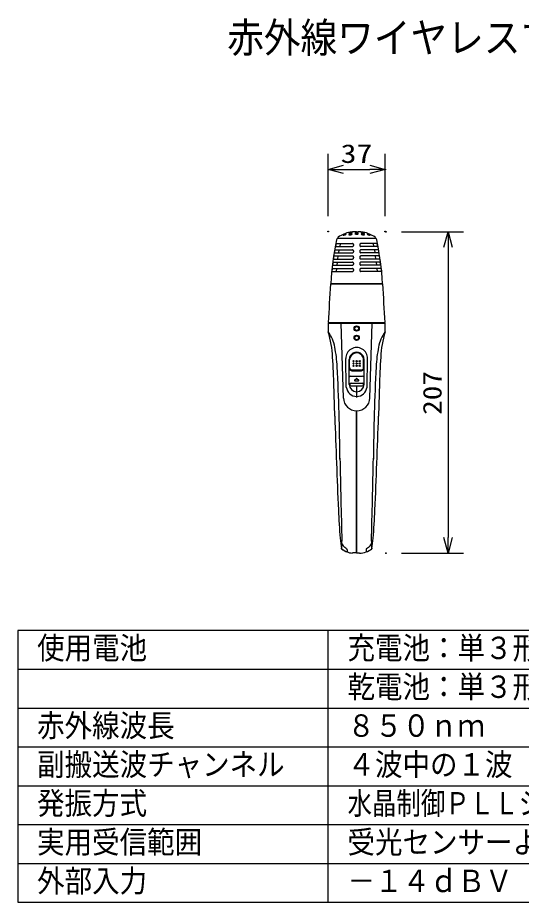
# Model space of a CAD drawing. Units: millimetres, scale not verified. Extents: x -63 to 63, y -57 to 57.
# Drawn here: x -62.5 to 2.4, y -56.5 to 57.4 of the extents above; entities that cross this region are included whole.
import ezdxf
from ezdxf.enums import TextEntityAlignment as Align

# ---------------------------------------------------------------- set-up
doc = ezdxf.new("R2010")
doc.units = ezdxf.units.MM
doc.header["$LTSCALE"] = 0.190236
doc.header["$PDMODE"] = 32
doc.header["$PDSIZE"] = 0.0951
for name, color, linetype in [('0-0_MOJI1', 2, 'Continuous'), ('0-2_WAKU', 1, 'Continuous'), ('0-3_GAIKEI', 1, 'Continuous'), ('0-4_SUNPO', 3, 'Continuous'), ('0-5_Defpoints', 7, 'Continuous')]:
    doc.layers.add(name, color=color, linetype=linetype)
doc.styles.add('ＭＳ ゴシック', font='')
doc.styles.get('ＭＳ ゴシック').set_extended_font_data('MS Gothic')

# ---------------------------------------------------------------- blocks, each defined once
blk = doc.blocks.new('_OPEN30')
at = {"layer": '0-5_Defpoints'}
blk.add_line((0, 0), (-1, 0), dxfattribs=at)
blk.add_lwpolyline([(-1, 0.26795), (0, 0), (-1, -0.26795)], dxfattribs=at)

msp = doc.modelspace()

# ---------------------------------------------------------------- linework, layer by layer
at = {"layer": '0-2_WAKU', "color": 4}
for p, q in [((62.5001, -21.5), (-62.5001, -21.5)), ((-62.5001, -21.5), (-62.5001, -56.5001)), ((-22.5, -56.5001), (-22.5, -21.5)), ((-62.5001, -56.5001), (62.5001, -56.5001))]:
    msp.add_line(p, q, dxfattribs=at)
at = {"layer": '0-2_WAKU'}
for p, q in [((-62.5001, -26.5), (62.5001, -26.5)), ((-62.5001, -31.5001), (62.5001, -31.5001)), ((-62.5001, -36.5001), (62.5001, -36.5001)), ((-62.5001, -41.5001), (62.5001, -41.5001)), ((-62.5001, -46.5001), (62.5001, -46.5001)), ((-62.5001, -51.5001), (62.5001, -51.5001))]:
    msp.add_line(p, q, dxfattribs=at)
at = {"layer": '0-3_GAIKEI'}
for p, q in [((-18.8194, 29.8427), (-19.0202, 29.8427)), ((-18.8194, 29.8427), (-18.6186, 29.8427)), ((-21.2952, 29.0264), (-16.3436, 29.0264)), ((-21.622, 27.5264), (-19.3569, 27.5263)), ((-21.5497, 27.9264), (-19.3568, 27.9263)), ((-21.4731, 28.3264), (-19.3568, 28.3263)), ((-21.1004, 27.5264), (-21.1437, 27.127)), ((-20.9599, 28.3264), (-21.0032, 27.927)), ((-19.2192, 28.1901), (-19.2193, 28.0672)), ((-19.2193, 27.3901), (-19.2193, 27.2672)), ((-18.4195, 28.1901), (-18.4195, 28.0672)), ((-18.4195, 27.3901), (-18.4195, 27.2672)), ((-16.1657, 28.3264), (-18.282, 28.3263)), ((-16.0891, 27.9264), (-18.282, 27.9263)), ((-16.0168, 27.5264), (-18.2819, 27.5263)), ((-16.6789, 28.3264), (-16.6356, 27.927)), ((-16.5384, 27.5264), (-16.4951, 27.127)), ((-21.8139, 26.3264), (-19.3569, 26.3263)), ((-21.7541, 26.7264), (-19.3569, 26.7263)), ((-21.6901, 27.1264), (-19.3569, 27.1263)), ((-21.2242, 26.7264), (-21.2674, 26.327)), ((-19.2193, 26.5901), (-19.2193, 26.4672)), ((-18.4195, 26.5901), (-18.4195, 26.4672)), ((-15.9487, 27.1264), (-18.2819, 27.1263)), ((-15.8847, 26.7264), (-18.2819, 26.7263)), ((-15.8249, 26.3264), (-18.2819, 26.3263)), ((-16.4146, 26.7264), (-16.3714, 26.327)), ((-21.9694, 25.1264), (-22.0121, 24.7264)), ((-21.9694, 25.1264), (-19.357, 25.1263)), ((-21.9211, 25.5264), (-19.357, 25.5263)), ((-21.8696, 25.9264), (-19.357, 25.9263)), ((-21.4222, 25.1264), (-21.4655, 24.727)), ((-21.3314, 25.9264), (-21.3747, 25.527)), ((-19.2194, 25.7901), (-19.2194, 25.6672)), ((-18.4194, 25.7901), (-18.4194, 25.6672)), ((-15.7692, 25.9264), (-18.2818, 25.9263)), ((-15.7177, 25.5264), (-18.2818, 25.5263)), ((-15.6694, 25.1264), (-18.2818, 25.1263)), ((-16.3074, 25.9264), (-16.2641, 25.527)), ((-16.2166, 25.1264), (-16.1733, 24.727)), ((-15.6694, 25.1264), (-15.6267, 24.7264)), ((-22.0121, 24.7264), (-19.357, 24.7263)), ((-19.2194, 24.9901), (-19.2194, 24.8672)), ((-18.4194, 24.9901), (-18.4194, 24.8672)), ((-15.6267, 24.7264), (-18.2818, 24.7263)), ((-22.1663, 23.1664), (-15.4725, 23.1664)), ((-22.1493, 23.1264), (-15.4895, 23.1264)), ((-22.4762, 18.0864), (-15.1627, 18.0864)), ((-22.454, 18.1464), (-15.1848, 18.1464)), ((-20.5186, 8.4334), (-20.8194, 18.0864)), ((-17.1202, 8.4334), (-16.8194, 18.0864)), ((-20.1526, 9.8488), (-20.2192, 13.5128)), ((-19.7729, 10.1864), (-19.773, 13.3864)), ((-19.7223, 12.3433), (-19.7222, 13.3592)), ((-17.9165, 12.3433), (-17.9167, 13.3305)), ((-17.8659, 10.1864), (-17.8658, 13.3864)), ((-17.4862, 9.8488), (-17.4196, 13.5128)), ((-19.4765, 12.084), (-18.1766, 12.0836)), ((-19.4494, 11.9564), (-18.1894, 11.9564)), ((-19.5494, 11.2364), (-18.0894, 11.2364)), ((-19.5391, 10.3474), (-18.0997, 10.3474)), ((-19.0855, 10.7367), (-18.8585, 10.9319)), ((-19.0594, 10.6664), (-18.5794, 10.6664)), ((-18.7803, 10.9319), (-18.5533, 10.7367)), ((-19.5713, 9.9846), (-18.0675, 9.9846)), ((-18.8194, 9.9864), (-18.8194, 8.4972)), ((-18.8593, -11.52), (-18.8593, 6.7869)), ((-18.7797, -11.521), (-18.7797, 6.7869)), ((-20.0294, -11.1027), (-20.0294, -11.3908)), ((-17.6094, -11.1027), (-17.6094, -11.3908))]:
    msp.add_line(p, q, dxfattribs=at)
at = {"layer": '0-3_GAIKEI', "color": 7}
for p, q in [((-19.3394, -11.5388), (-19.3394, -11.4936)), ((-18.8594, -11.52), (-19.273, -11.4897))]:
    msp.add_line(p, q, dxfattribs=at)
msp.add_lwpolyline([(-18.8594, -11.52), (-18.8194, -11.4815), (-18.7795, -11.5213), (-18.4594, -11.4992), (-18.4594, -11.5568)], dxfattribs=at)
at = {"layer": '0-3_GAIKEI'}
for centre, radius in [((-18.8194, 17.3864), 0.3356), ((-18.8194, 17.3864), 0.24), ((-18.8194, 16.1864), 0.3356), ((-18.8194, 16.1864), 0.24), ((-19.2194, 13.1864), 0.08), ((-19.2194, 12.8864), 0.08), ((-19.2194, 12.5864), 0.08), ((-18.8194, 13.1864), 0.08), ((-18.8194, 12.8864), 0.08), ((-18.8194, 12.5864), 0.08), ((-18.4194, 13.1864), 0.08), ((-18.4194, 12.8864), 0.08), ((-18.4194, 12.5864), 0.08)]:
    msp.add_circle(centre, radius, dxfattribs=at)
at = {"layer": '0-3_GAIKEI', "color": 7}
for centre, radius, start, end in [((-19.1167, 26.3189), 3.4962, 98.89869, 126.34098), ((-18.9058, 25.8416), 4.0027, 91.63735, 100.82457), ((-18.733, 25.8416), 4.0027, 79.17543, 88.36265), ((-18.5221, 26.3189), 3.4962, 53.65902, 81.10131), ((17.7097, 20.6209), 39.9572, 168.19766, 176.34745), ((-20.8175, 28.6642), 0.5995, 128.23771, 167.53823), ((-16.8213, 28.6642), 0.5995, 12.46177, 51.76229), ((-55.3485, 20.6209), 39.9572, 3.65255, 11.80234), ((-1135.7087, 88.7042), 1115.4887, 356.37346, 356.62973), ((1098.0699, 88.7042), 1115.4887, 183.37027, 183.62654), ((50.0251, 16.0328), 72.5304, 178.37753, 179.27623), ((-87.664, 16.0328), 72.5304, 0.72377, 1.62247), ((-34.8304, 13.0482), 12.9333, 2.84997, 17.55428), ((-2.8084, 13.0482), 12.9333, 162.44572, 177.15003), ((-262.441, 1.2065), 240.8517, 1.16095, 2.97131), ((224.8022, 1.2065), 240.8517, 177.02869, 178.83905), ((922.5091, 36.797), 944.6473, 181.86302, 182.59558), ((-960.148, 36.797), 944.6473, 357.40442, 358.13698), ((56.9003, -2.9593), 78.1278, 182.21744, 184.89641), ((-94.5391, -2.9593), 78.1278, 355.10359, 357.78256), ((3.6158, -6.9491), 24.7038, 186.2251, 189.36306), ((-41.2546, -6.9491), 24.7038, 350.63694, 353.7749), ((-19.1896, -9.1153), 2.4281, 229.73552, 266.46285), ((-18.2647, -9.4177), 2.0789, 288.37546, 311.77171), ((-19.3166, -11.5328), 0.0454, 82.46825, 120.12264), ((-19.3067, -11.7901), 0.3023, 83.59718, 90.7479), ((-18.8009, -7.5499), 4.0214, 274.8715, 287.23494)]:
    msp.add_arc(centre, radius, start, end, dxfattribs=at)
at = {"layer": '0-3_GAIKEI'}
for centre, radius, start, end in [((17.7097, 20.6209), 39.9332, 170.042, 170.62418), ((17.7097, 20.6209), 39.9332, 168.87445, 169.45878), ((-19.3559, 27.3897), 0.1366, 359.35635, 90.42388), ((-19.3558, 28.1897), 0.1366, 359.35635, 90.42388), ((-19.358, 28.065), 0.1387, 270.47632, 0.88833), ((-18.283, 28.1897), 0.1366, 89.57612, 180.64365), ((-18.2808, 28.065), 0.1387, 179.11167, 269.52368), ((-18.2829, 27.3897), 0.1366, 89.57612, 180.64365), ((-55.3484, 20.6209), 39.9332, 10.54122, 11.12555), ((-55.3484, 20.6209), 39.9332, 9.37582, 9.958), ((17.7097, 20.6209), 39.9332, 171.20538, 171.78568), ((-19.3559, 26.5897), 0.1366, 359.35635, 90.42388), ((-19.3581, 26.465), 0.1387, 270.47632, 0.88833), ((-19.358, 27.265), 0.1387, 270.47632, 0.88833), ((-18.2808, 27.265), 0.1387, 179.11167, 269.52368), ((-18.2829, 26.5897), 0.1366, 89.57612, 180.64365), ((-18.2807, 26.465), 0.1387, 179.11167, 269.52368), ((-55.3484, 20.6209), 39.9332, 8.21432, 8.79462), ((17.7097, 20.6209), 39.9332, 172.36513, 172.94379), ((-19.3559, 25.7897), 0.1366, 359.35635, 90.42388), ((-19.3581, 25.665), 0.1387, 270.47632, 0.88833), ((-19.3559, 24.9897), 0.1366, 359.35635, 90.42388), ((-18.2828, 25.7897), 0.1366, 89.57612, 180.64365), ((-18.2807, 25.665), 0.1387, 179.11167, 269.52368), ((-18.2828, 24.9897), 0.1366, 89.57612, 180.64365), ((-55.3484, 20.6209), 39.9332, 7.05621, 7.63487), ((-19.3581, 24.865), 0.1387, 270.47632, 0.88833), ((-18.2807, 24.865), 0.1387, 179.11167, 269.52368), ((-25.987, 14.2448), 4.4131, 9.76605, 37.78936), ((-11.6518, 14.2448), 4.4131, 142.21064, 170.23395), ((-41.5341, 11.1748), 20.2594, 3.65895, 10.86427), ((-18.8194, 13.5361), 1.4, 359.04572, 180.9544), ((3.8952, 11.1748), 20.2594, 169.13573, 176.34105), ((-18.8194, 13.3864), 0.9536, 359.99823, 180.00177), ((-18.8191, 13.3351), 0.9034, 357.42948, 178.47726), ((-326.1369, -2.3226), 305.18, 0.53858, 2.77473), ((-19.4495, 12.3363), 0.3799, 212.62894, 270.00796), ((-19.4623, 12.3436), 0.26, 180.0513, 266.87936), ((-18.1894, 12.3363), 0.3799, 269.99204, 327.37106), ((-18.1765, 12.3436), 0.26, 273.12064, 359.9487), ((288.4981, -2.3226), 305.18, 177.22527, 179.46142), ((-19.5494, 10.9564), 0.28, 90.00072, 141.78702), ((-19.5346, 10.1642), 0.1832, 91.40285, 258.47399), ((-19.0594, 10.7064), 0.04, 130.69245, 270), ((-18.8194, 10.8864), 0.06, 49.30755, 130.69245), ((-18.5794, 10.7064), 0.04, 270, 49.30755), ((-18.1042, 10.1642), 0.1832, 281.52601, 88.59715), ((-18.0894, 10.9564), 0.28, 38.21193, 90.00085), ((-18.8194, 9.9755), 1.3392, 185.42884, 354.58954), ((-18.8194, 10.1954), 0.9536, 180.53878, 359.46122), ((-18.8194, 8.4864), 1.7, 181.78499, 358.21501), ((961.9254, 18.8885), 983.0667, 181.06118, 181.68456), ((-999.5642, 18.8885), 983.0667, 358.31544, 358.93882), ((-27.0372, -10.1975), 6.3254, 353.0022, 2.28656), ((-10.6017, -10.1975), 6.3254, 177.71344, 186.9978), ((-19.3741, -9.4177), 2.0789, 228.22829, 251.62454), ((-19.4891, -9.7477), 1.3577, 205.26564, 230.76831), ((-22.8538, -14.1716), 4.2014, 49.20757, 53.38391), ((-20.2299, -11.161), 0.2088, 16.21327, 54.58304), ((-17.4089, -11.161), 0.2088, 125.41696, 163.78673), ((-14.785, -14.1716), 4.2014, 126.61609, 130.79243), ((-18.1497, -9.7477), 1.3577, 309.23169, 334.73436)]:
    msp.add_arc(centre, radius, start, end, dxfattribs=at)
for centre, major_axis, ratio in [((-20.4191, 29.5306), (-0.2032, -0.0795), 0.089358), ((-19.617, 29.6602), (-0.2012, -0.0378), 0.21263), ((-19.6189, 29.7518), (-0.2012, -0.0349), 0.092595), ((-18.8194, 29.5609), (0.2022, 0), 0.357169), ((-18.8194, 29.7297), (0.2005, 0), 0.209396), ((-18.8197, 29.8154), (0.1983, 0), 0.093186), ((-18.0218, 29.6602), (0.2012, -0.0378), 0.21263), ((-18.0199, 29.7518), (0.2012, -0.0349), 0.092595), ((-17.2197, 29.5306), (0.2032, -0.0795), 0.089358), ((-20.3807, 29.441), (0.1805, 0.0765), 0.219475), ((-19.6274, 29.4836), (-0.1937, -0.0491), 0.381831), ((-18.0114, 29.4836), (0.1937, -0.0491), 0.381831), ((-17.2581, 29.441), (-0.1805, 0.0765), 0.219475)]:
    msp.add_ellipse(centre, major_axis=major_axis, ratio=ratio, dxfattribs=at)
at = {"layer": '0-4_SUNPO'}
for p, q in [((-22.4989, 31.871), (-22.4989, 39.871)), ((-15.1394, 31.871), (-15.1394, 39.871)), ((-20.4989, 37.871), (-17.1394, 37.871)), ((-13.0477, 29.8427), (-5.0477, 29.8427)), ((-7.0477, 27.8427), (-7.0477, -9.5388)), ((-13.0477, -11.5388), (-5.0477, -11.5388))]:
    msp.add_line(p, q, dxfattribs=at)
at = {"layer": '0-5_Defpoints'}
for p in [(-15.1394, 37.871), (-22.4989, 29.871), (-15.1394, 29.871), (-15.0477, 29.8427), (-15.0477, -11.5388), (-7.0477, -11.5388)]:
    msp.add_point(p, dxfattribs=at)

# ---------------------------------------------------------------- block references
at = {"layer": '0-4_SUNPO', "xscale": 2, "yscale": 2}
for p, rotation in [((-22.4989, 37.871), 180), ((-7.0477, 29.8427), 90), ((-7.0477, -11.5388), 270)]:
    msp.add_blockref('_OPEN30', p, dxfattribs=dict(at, rotation=rotation))
msp.add_blockref('_OPEN30', (-15.1394, 37.871), dxfattribs=at)

# ---------------------------------------------------------------- texts
at = {"layer": '0-0_MOJI1', "style": 'ＭＳ ゴシック'}
for s, height, width, p in [('赤外線ワイヤレスマイクロホン（ハンド型）', 3.848, 0.9, (-35.5001, 51.7599)), ('使用電池', 2.887, 0.9, (-60.0001, -26.0552)), ('充電池：単３形ニッケル水素電池×１個または', 2.887, 0.9, (-20, -26.0552)), ('乾電池：単３形アルカリ乾電池×１個', 2.887, 0.9, (-20, -31.0552)), ('赤外線波長', 2.887, 0.9, (-60.0001, -36.0552)), ('８５０ｎｍ', 2.887, 0.9, (-20, -36.0552)), ('副搬送波チャンネル', 2.887, 0.9, (-60.0001, -41.0552)), ('４波中の１波', 2.887, 0.9, (-20, -41.0552)), ('発振方式', 2.887, 0.9, (-60.0001, -46.0552)), ('水晶制御ＰＬＬシンセサイザー方式', 2.887, 0.8, (-20, -46.0552)), ('実用受信範囲', 2.887, 0.9, (-60.0001, -51.0552)), ('受光センサーより半径約８ｍ', 2.887, 0.9, (-20, -51.0552)), ('外部入力', 2.887, 0.9, (-60.0001, -56.0552)), ('－１４ｄＢＶ\u3000φ３．５ステレオミニジャック', 2.887, 0.9, (-20, -56.0552))]:
    msp.add_text(s, height=height, dxfattribs=dict(at, width=width)).set_placement(p, align=Align.BOTTOM_LEFT)
at = {"layer": '0-4_SUNPO', "style": 'ＭＳ ゴシック', "width": 1.25}
msp.add_text('37', height=2.406, dxfattribs=at).set_placement((-20.8861, 37.9806), align=Align.BOTTOM_LEFT)
at = {"layer": '0-4_SUNPO', "style": 'ＭＳ ゴシック', "width": 1.15}
msp.add_text('207', height=2.406, rotation=90, dxfattribs=at).set_placement((-7.1572, 6.2648), align=Align.BOTTOM_LEFT)

doc.saveas('drawing.dxf')
